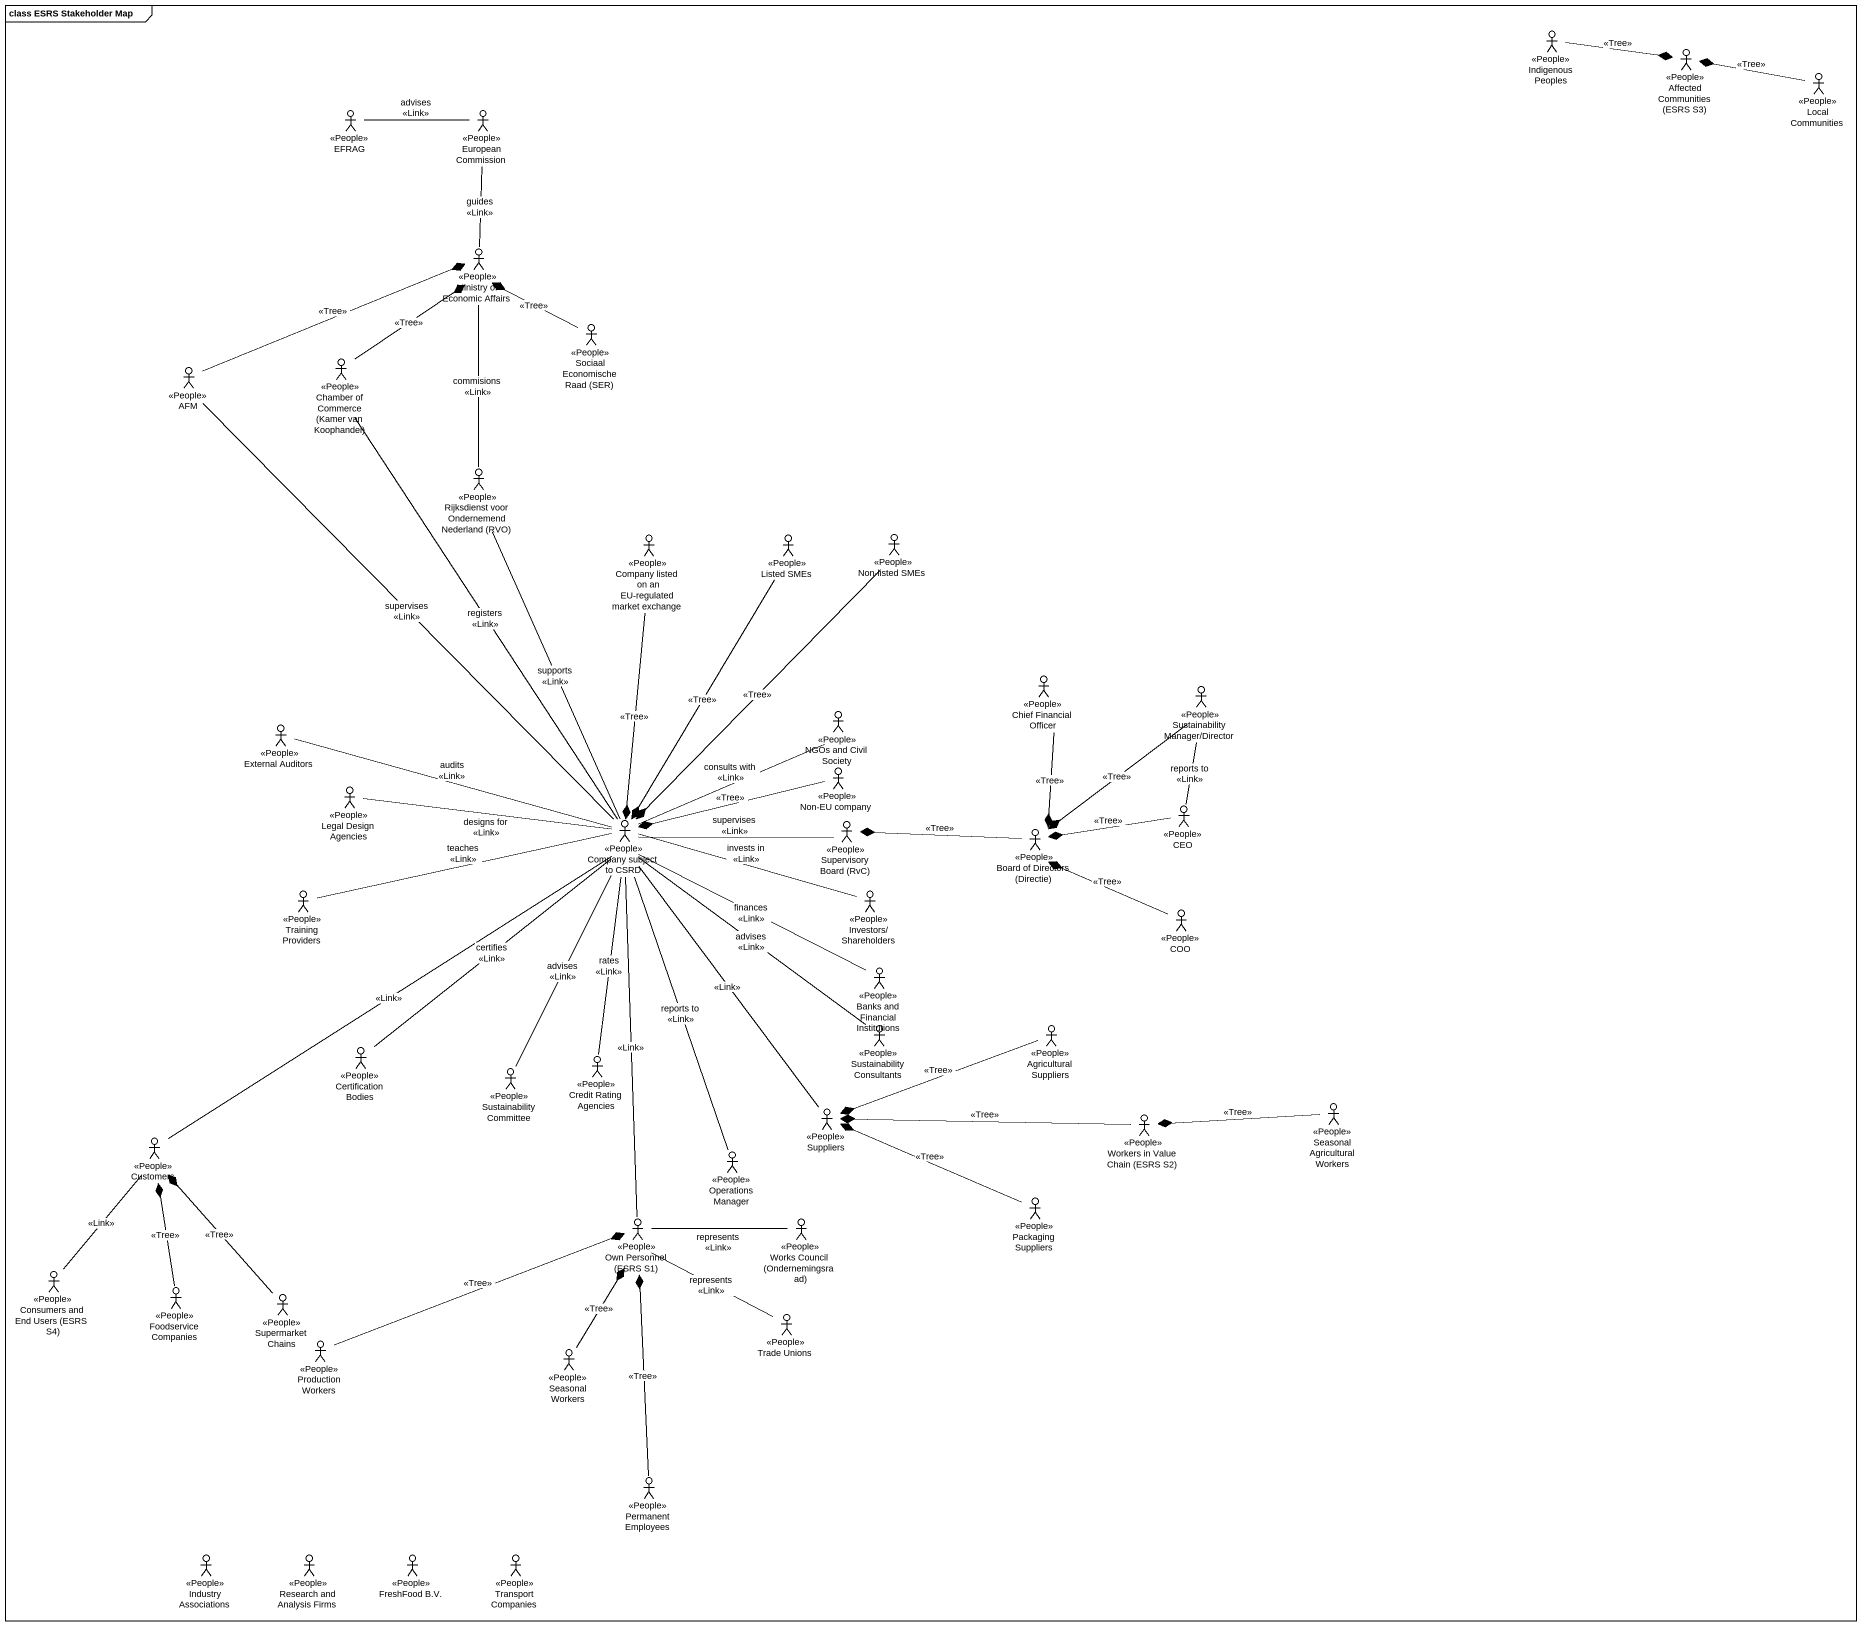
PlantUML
@startuml
mainframe class ESRS Stakeholder Map
actor "Indigenous Peoples" as Indigenous_Peoples <<People>>
actor "Affected Communities (ESRS S3)" as Affected_Communities_ESRS_S3 <<People>>
actor "Local Communities" as Local_Communities <<People>>
actor EFRAG <<People>>
actor "European Commission" as European_Commission <<People>>
actor "Ministry of Economic Affairs" as Ministry_of_Economic_Affairs <<People>>
actor "Sociaal Economische Raad (SER)" as Sociaal_Economische_Raad_SER <<People>>
actor "Chamber of Commerce (Kamer van Koophandel)" as Chamber_of_Commerce_Kamer <<People>>
actor AFM <<People>>
actor "Rijksdienst voor Ondernemend Nederland (RVO)" as Rijksdienst_voor <<People>>
actor "Company listed on an EU-regulated market exchange" as Company_listed_on_an_EU <<People>>
actor "Listed SMEs" as Listed_SMEs <<People>>
actor "Non-listed SMEs" as Non_listed_SMEs <<People>>
actor "NGOs and Civil Society" as NGOs_and_Civil_Society <<People>>
actor "Chief Financial Officer" as Chief_Financial_Officer <<People>>
actor "Sustainability Manager/Director" as Sustainability_Manager <<People>>
actor "External Auditors" as External_Auditors <<People>>
actor "Legal Design Agencies" as Legal_Design_Agencies <<People>>
actor "Non-EU company" as Non_EU_company <<People>>
actor "Company subject to CSRD" as Company_subject_to_CSRD <<People>>
actor "Supervisory Board (RvC)" as Supervisory_Board_RvC <<People>>
actor CEO <<People>>
actor "Board of Directors (Directie)" as Board_of_Directors_Directie <<People>>
actor "Training Providers" as Training_Providers <<People>>
actor "Investors/Shareholders" as Investors_Shareholders <<People>>
actor COO <<People>>
actor "Banks and Financial Institutions" as Banks_and_Financial <<People>>
actor "Certification Bodies" as Certification_Bodies <<People>>
actor "Credit Rating Agencies" as Credit_Rating_Agencies <<People>>
actor "Sustainability Consultants" as Sustainability_Consultants <<People>>
actor "Agricultural Suppliers" as Agricultural_Suppliers <<People>>
actor "Sustainability Committee" as Sustainability_Committee <<People>>
actor Customers <<People>>
actor Suppliers <<People>>
actor "Workers in Value Chain (ESRS S2)" as Workers_in_Value_Chain_ESRS <<People>>
actor "Seasonal Agricultural Workers" as Seasonal_Agricultural <<People>>
actor "Operations Manager" as Operations_Manager <<People>>
actor "Packaging Suppliers" as Packaging_Suppliers <<People>>
actor "Own Personnel (ESRS S1)" as Own_Personnel_ESRS_S1 <<People>>
actor "Works Council (Ondernemingsraad)" as Works_Council <<People>>
actor "Consumers and End Users (ESRS S4)" as Consumers_and_End_Users <<People>>
actor "Foodservice Companies" as Foodservice_Companies <<People>>
actor "Supermarket Chains" as Supermarket_Chains <<People>>
actor "Trade Unions" as Trade_Unions <<People>>
actor "Production Workers" as Production_Workers <<People>>
actor "Seasonal Workers" as Seasonal_Workers <<People>>
actor "Permanent Employees" as Permanent_Employees <<People>>
actor "Industry Associations" as Industry_Associations <<People>>
actor "Research and Analysis Firms" as Research_and_Analysis_Firms <<People>>
actor "FreshFood B.V." as FreshFood_B_V <<People>>
actor "Transport Companies" as Transport_Companies <<People>>
Affected_Communities_ESRS_S3 *-left- Indigenous_Peoples : <<Tree>>
Affected_Communities_ESRS_S3 *-right- Local_Communities : <<Tree>>
EFRAG -right- European_Commission : advises\n<<Link>>
European_Commission -- Ministry_of_Economic_Affairs : guides\n<<Link>>
Ministry_of_Economic_Affairs *-- Sociaal_Economische_Raad_SER : <<Tree>>
Ministry_of_Economic_Affairs *-- Chamber_of_Commerce_Kamer : <<Tree>>
Ministry_of_Economic_Affairs *-left- AFM : <<Tree>>
Chamber_of_Commerce_Kamer -- Company_subject_to_CSRD : registers\n<<Link>>
AFM -- Company_subject_to_CSRD : supervises\n<<Link>>
Rijksdienst_voor -up- Ministry_of_Economic_Affairs : commisions\n<<Link>>
Rijksdienst_voor -- Company_subject_to_CSRD : supports\n<<Link>>
NGOs_and_Civil_Society -left- Company_subject_to_CSRD : consults with\n<<Link>>
Sustainability_Manager -- CEO : reports to\n<<Link>>
External_Auditors -right- Company_subject_to_CSRD : audits\n<<Link>>
Legal_Design_Agencies -right- Company_subject_to_CSRD : designs for\n<<Link>>
Company_subject_to_CSRD *-up- Company_listed_on_an_EU : <<Tree>>
Company_subject_to_CSRD *-up- Listed_SMEs : <<Tree>>
Company_subject_to_CSRD *-up- Non_listed_SMEs : <<Tree>>
Company_subject_to_CSRD *-right- Non_EU_company : <<Tree>>
Company_subject_to_CSRD -- Customers : <<Link>>
Company_subject_to_CSRD -- Suppliers : <<Link>>
Supervisory_Board_RvC -left- Company_subject_to_CSRD : supervises\n<<Link>>
Supervisory_Board_RvC *-right- Board_of_Directors_Directie : <<Tree>>
Board_of_Directors_Directie *-up- Chief_Financial_Officer : <<Tree>>
Board_of_Directors_Directie *-up- Sustainability_Manager : <<Tree>>
Board_of_Directors_Directie *-right- CEO : <<Tree>>
Board_of_Directors_Directie *-right- COO : <<Tree>>
Training_Providers -right- Company_subject_to_CSRD : teaches\n<<Link>>
Investors_Shareholders -left- Company_subject_to_CSRD : invests in\n<<Link>>
Banks_and_Financial -left- Company_subject_to_CSRD : finances\n<<Link>>
Certification_Bodies -up- Company_subject_to_CSRD : certifies\n<<Link>>
Credit_Rating_Agencies -up- Company_subject_to_CSRD : rates\n<<Link>>
Sustainability_Consultants -up- Company_subject_to_CSRD : advises\n<<Link>>
Sustainability_Committee -up- Company_subject_to_CSRD : advises\n<<Link>>
Customers -- Consumers_and_End_Users : <<Link>>
Customers *-- Foodservice_Companies : <<Tree>>
Customers *-- Supermarket_Chains : <<Tree>>
Suppliers *-right- Agricultural_Suppliers : <<Tree>>
Suppliers *-right- Workers_in_Value_Chain_ESRS : <<Tree>>
Suppliers *-right- Packaging_Suppliers : <<Tree>>
Workers_in_Value_Chain_ESRS *-right- Seasonal_Agricultural : <<Tree>>
Operations_Manager -up- Company_subject_to_CSRD : reports to\n<<Link>>
Own_Personnel_ESRS_S1 -up- Company_subject_to_CSRD : <<Link>>
Own_Personnel_ESRS_S1 *-left- Production_Workers : <<Tree>>
Own_Personnel_ESRS_S1 *-- Seasonal_Workers : <<Tree>>
Own_Personnel_ESRS_S1 *-- Permanent_Employees : <<Tree>>
Works_Council -left- Own_Personnel_ESRS_S1 : represents\n<<Link>>
Trade_Unions -up- Own_Personnel_ESRS_S1 : represents\n<<Link>>
@enduml
